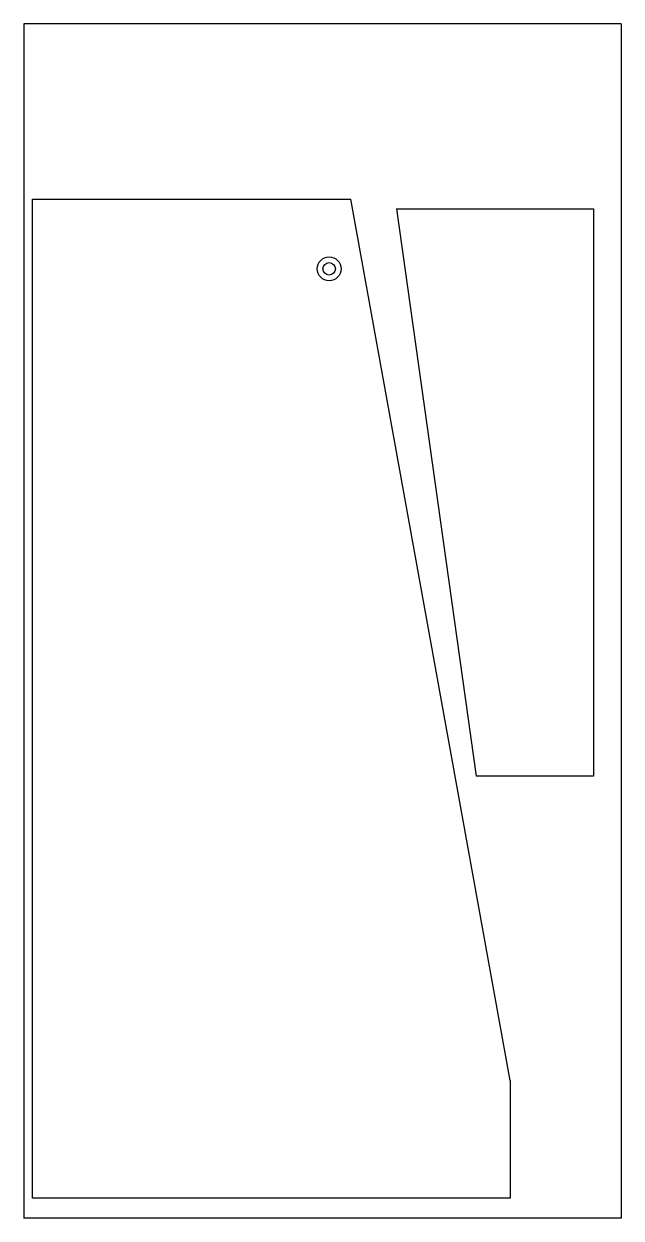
# Model space of a CAD drawing. Header units: inches. Extents: x 0 to 30, y 0 to 60.
import ezdxf

# ---------------------------------------------------------------- set-up
doc = ezdxf.new("R2010")
doc.units = ezdxf.units.IN
doc.header["$MEASUREMENT"] = 0
doc.layers.add('CAD', color=7, linetype='Continuous')

msp = doc.modelspace()

# ---------------------------------------------------------------- linework, layer by layer
at = {"layer": 'CAD', "linetype": 'Continuous'}
for p, q in [((30, 60), (0, 60)), ((0, 60), (0, 0)), ((30, 60), (30, 0)), ((0.43, 51.197), (16.43, 51.197)), ((0.43, 1), (0.43, 51.197)), ((24.425, 6.906), (16.43, 51.197)), ((18.711, 50.707), (28.611, 50.707)), ((18.711, 50.707), (22.711, 22.207)), ((28.611, 50.707), (28.611, 22.207)), ((28.611, 22.207), (22.711, 22.207)), ((24.425, 6.906), (24.425, 1)), ((24.425, 1), (0.43, 1)), ((30, 0), (0, 0))]:
    msp.add_line(p, q, dxfattribs=at)
for radius in [0.6, 0.315]:
    msp.add_circle((15.334, 47.693), radius, dxfattribs=at)

doc.saveas('drawing.dxf')
